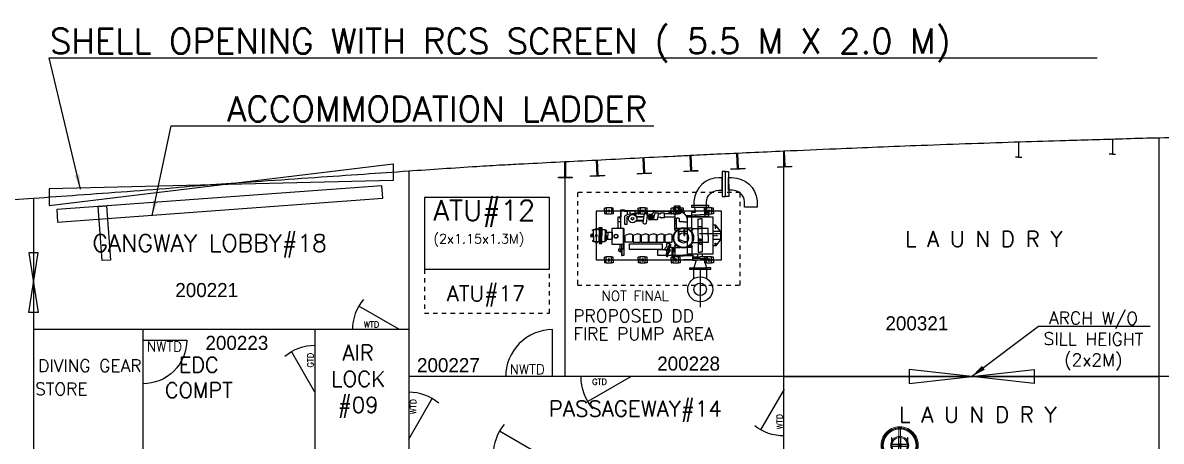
# Model space of a CAD drawing. Header units: inches. Extents: x -439515 to 169029, y 81280 to 226722.
# Drawn here: x 20898 to 36505, y 93403 to 99137 of the extents above; entities that cross this region are included whole.
import ezdxf
from ezdxf.enums import TextEntityAlignment as Align

# ---------------------------------------------------------------- set-up
doc = ezdxf.new("R2010")
doc.units = ezdxf.units.IN
doc.header["$LTSCALE"] = 700
doc.header["$MEASUREMENT"] = 0
doc.linetypes.add('DOT', pattern=[0.2, 0.1, -0.1])
for name, color, linetype in [('01', 7, 'Continuous'), ('2 DECK', 7, 'Continuous'), ('3 DECK', 7, 'Continuous'), ('COMPT.NOS', 4, 'Continuous'), ('COMPTNAME', 7, 'Continuous'), ('Escape scuttle', 30, 'Continuous'), ('Escape scuttle-RefEdit0', 30, 'Continuous'), ('NWTD', 7, 'Continuous')]:
    doc.layers.add(name, color=color, linetype=linetype)
doc.styles.add('ROMANS', font='romans')
doc.styles.add('style1', font='romans.shx', dxfattribs={"height": 250})
doc.dimstyles.get("Standard").update_dxf_attribs({"dimtxt": 150.18, "dimasz": 200.18, "dimexe": 0.8, "dimexo": 0.625, "dimgap": 0.09, "dimtad": 0, "dimtih": 1, "dimtoh": 1, "dimdec": 0, "dimzin": 0, "dimdsep": 46, "dimtxsty": 'Standard', "dimcen": 8.09, "dimclrd": 40, "dimclre": 40, "dimadec": 0, "dimazin": 0, "dimtfac": 1, "dimtdec": 0, "dimtofl": 0, "dimtmove": 0, "dimatfit": 3, "dimfxl": 1, "dimtolj": 1, "dimtzin": 0, "dimarcsym": 0})

# ---------------------------------------------------------------- blocks, each defined once
blk = doc.blocks.new('WT DOORS')
at = {"color": 7}
blk.add_line((30323, -121880), (29948, -121230), dxfattribs=at)
at = {"linetype": 'ByBlock'}
blk.add_arc((30323, -121880), 750, 89.9395, 128.584, dxfattribs=at)
blk = doc.blocks.new('DLW', base_point=(36724, 4033))
at = {"linetype": 'Continuous'}
blk.add_line((37224, 4033), (36358, 4533), dxfattribs=at)
blk.add_arc((37224, 4033), 1000, 140, 180, dxfattribs=at)
blk = doc.blocks.new('ATU12PLAN1')
at = {"layer": '01', "color": 3, "linetype": 'ByBlock'}
blk.add_lwpolyline([(249443, 111285), (251443, 111285), (251443, 112435), (249443, 112435)], close=True, dxfattribs=at)
at = {"layer": '01', "color": 4, "linetype": 'DOT'}
blk.add_lwpolyline([(249443, 111285), (249443, 110585), (251443, 110585), (251443, 111285)], dxfattribs=at)
at = {"insert": (249588, 112390), "char_height": 400, "width": 1855.09, "attachment_point": 1, "style": 'ROMANS'}
blk.add_mtext('{\\H0.8125x;ATU#12\\H0.9231x;\\P\\H0.5x;(2x1.15x1.3M)\\P }', dxfattribs=at)
blk = doc.blocks.new('DLN', base_point=(36758, 6815))
at = {"linetype": 'Continuous'}
blk.add_lwpolyline([(37258, 6815), (37258, 7815, 0.414214), (36258, 6815)], format="xyb", dxfattribs=at)
blk = doc.blocks.new('pumpplan1')
at = {"color": 3}
for p, q in [((1678, -52), (1818, -52)), ((1678, -80), (1958, -80)), ((1743, -52), (1743, -80)), ((1749, -87), (1748, -80)), ((1788, -382), (1788, -116)), ((1788, -116), (1818, -116)), ((1958, -52), (1818, -52)), ((1848, -116), (1818, -116)), ((1848, -382), (1848, -116)), ((1887, -87), (1889, -80)), ((1893, -52), (1893, -80)), ((1483, -312), (1608, -312)), ((1692, -382), (1692, -270)), ((1692, -270), (1818, -270)), ((1846, -242), (1788, -242)), ((1944, -270), (1818, -270)), ((1944, -382), (1944, -270)), ((2056, -218), (2028, -218)), ((2143, -317), (2028, -317)), ((2143, -317), (2066, -218)), ((1483, -452), (1499, -452)), ((1499, -452), (1581, -482)), ((1608, -482), (1581, -482)), ((1692, -382), (1692, -494)), ((1692, -494), (1818, -494)), ((1788, -382), (1788, -648)), ((1846, -522), (1788, -522)), ((1818, -438), (1804, -438)), ((1804, -438), (1804, -468)), ((1804, -468), (1818, -468)), ((1818, -438), (1832, -438)), ((1832, -468), (1818, -468)), ((1944, -494), (1818, -494)), ((1818, -522), (1846, -522)), ((1832, -438), (1832, -468)), ((1848, -382), (1848, -648)), ((1944, -382), (1944, -494)), ((2028, -382), (2056, -382)), ((2143, -447), (2028, -447)), ((2066, -382), (2080, -382)), ((2080, -382), (2066, -382)), ((2143, -447), (2066, -547)), ((2080, -382), (2094, -382)), ((1700, -750), (1700, -722)), ((1700, -722), (1818, -722)), ((1774, -722), (1787, -677)), ((1788, -648), (1818, -648)), ((1848, -648), (1818, -648)), ((1936, -722), (1818, -722)), ((1863, -722), (1849, -677)), ((1936, -750), (1936, -722)), ((2066, -547), (2028, -547)), ((1650, -925), (1650, -897)), ((1650, -897), (1718, -897)), ((1818, -750), (1700, -750)), ((1700, -750), (1700, -778)), ((1700, -778), (1756, -778)), ((1756, -778), (1718, -897)), ((1818, -750), (1936, -750)), ((1936, -778), (1880, -778)), ((1880, -778), (1918, -897)), ((1986, -897), (1918, -897)), ((1936, -750), (1936, -778)), ((1986, -925), (1986, -897)), ((1986, -925), (1650, -925))]:
    blk.add_line(p, q, dxfattribs=at)
blk.add_lwpolyline([(1958, -80), (1958, -14), (1898, -14), (1910, 70), (1958, 70), (1958, 84), (1958, 98), (1678, 98), (1678, 84), (1678, 70), (1726, 70), (1738, -14), (1678, -14), (1678, -80)], dxfattribs=at)
for points in [[(1608, -677), (2028, -677), (2028, -87), (1608, -87)], [(1468, -460), (1483, -460), (1483, -305), (1468, -305)], [(1558, -382), (1568, -382), (1568, -282), (1558, -282)], [(1563, -382), (1573, -382), (1573, -282), (1563, -282)], [(2056, -263), (2066, -263), (2066, -218), (2056, -218)], [(2143, -452), (2158, -452), (2158, -312), (2143, -312)], [(2056, -502), (2066, -502), (2066, -547), (2056, -547)]]:
    blk.add_lwpolyline(points, close=True, dxfattribs=at)
blk = doc.blocks.new('drive1')
at = {"color": 4}
for p, q in [((-116, -364), (-102, -359)), ((-88, -359), (-102, -359)), ((-102, -359), (-102, -382)), ((-102, -359), (-102, -364)), ((-90, -298), (-90, -293)), ((-90, -293), (-74, -293)), ((-74, -298), (-90, -298)), ((-90, -303), (-90, -298)), ((-74, -303), (-90, -303)), ((-74, -354), (-88, -354)), ((-88, -354), (-88, -382)), ((-88, -354), (-88, -359)), ((-74, -312), (-74, -284)), ((-74, -284), (-46, -284)), ((-74, -293), (-74, -303)), ((-74, -382), (-74, -312)), ((-74, -382), (-74, -354)), ((-46, -284), (-46, -270)), ((-46, -270), (-14, -270)), ((-14, -270), (-14, -284)), ((-14, -284), (14, -284)), ((14, -284), (14, -256)), ((14, -256), (28, -256)), ((14, -284), (14, -382)), ((28, -256), (28, -508)), ((28, -256), (42, -256)), ((42, -508), (42, -256)), ((42, -256), (56, -256)), ((56, -256), (56, -382)), ((56, -256), (56, -284)), ((56, -284), (112, -284)), ((112, -284), (112, -382)), ((126, -298), (112, -298)), ((126, -382), (126, -298)), ((126, -298), (126, -326)), ((126, -326), (154, -326)), ((154, -326), (154, -382)), ((154, -326), (224, -326)), ((224, -326), (224, -438)), ((-116, -364), (-116, -382)), ((-116, -400), (-116, -382)), ((-116, -400), (-102, -405)), ((-102, -405), (-102, -382)), ((-102, -405), (-102, -400)), ((-88, -405), (-102, -405)), ((-74, -461), (-90, -461)), ((-90, -461), (-90, -466)), ((-74, -466), (-90, -466)), ((-90, -466), (-90, -471)), ((-90, -471), (-74, -471)), ((-88, -410), (-88, -382)), ((-88, -410), (-88, -405)), ((-74, -410), (-88, -410)), ((-74, -382), (-74, -452)), ((-74, -452), (-74, -480)), ((-74, -480), (-46, -480)), ((-46, -480), (-46, -494)), ((-46, -494), (-14, -494)), ((-14, -494), (-14, -480)), ((-14, -480), (14, -480)), ((14, -480), (14, -382)), ((14, -480), (14, -508)), ((14, -508), (56, -508)), ((28, -508), (42, -508)), ((56, -508), (56, -382)), ((56, -480), (112, -480)), ((112, -480), (112, -382)), ((126, -466), (112, -466)), ((126, -382), (126, -466)), ((126, -438), (154, -438)), ((154, -438), (154, -382)), ((154, -438), (224, -438))]:
    blk.add_line(p, q, dxfattribs=at)
blk.add_lwpolyline([(-32, -366), (-46, -374), (-46, -390), (-32, -398), (-18, -390), (-18, -374)], close=True, dxfattribs=at)
blk = doc.blocks.new('shoe')
at = {"color": 2}
for p, q in [((5358, 1349), (5358, 1394)), ((5358, 1394), (5361, 1394)), ((5358, 1349), (5358, 1304)), ((5358, 1304), (5361, 1304)), ((5389, 1394), (5361, 1394)), ((5389, 1304), (5361, 1304)), ((5473, 1399), (5389, 1399)), ((5389, 1399), (5389, 1394)), ((5389, 1394), (5389, 1304)), ((5389, 1299), (5389, 1304)), ((5473, 1299), (5389, 1299)), ((5473, 1394), (5473, 1399)), ((5501, 1394), (5473, 1394)), ((5473, 1394), (5473, 1304)), ((5501, 1304), (5473, 1304)), ((5473, 1304), (5473, 1299)), ((5501, 1349), (5501, 1394)), ((5501, 1349), (5501, 1304))]:
    blk.add_line(p, q, dxfattribs=at)
for centre, radius in [((5372, 1349), 6.5), ((5430, 1349), 18), ((5487, 1349), 6.5)]:
    blk.add_circle(centre, radius, dxfattribs=at)
blk = doc.blocks.new('tt')
for p, q in [((-644, 288), (-644, 214)), ((-502, 282), (-502, 287)), ((-502, 287), (-466, 280)), ((-502, 282), (-502, 282)), ((-480, 254), (-496, 254)), ((-496, 254), (-496, 247)), ((-480, 251), (-480, 254)), ((-466, 251), (-480, 251)), ((-466, 280), (-466, 288)), ((-466, 288), (-459, 288)), ((-466, 245), (-466, 280)), ((-466, 251), (-466, 251)), ((-459, 245), (-466, 245)), ((-459, 288), (-459, 245)), ((-459, 281), (-451, 281)), ((-452, 276), (-459, 276)), ((-459, 276), (-459, 256)), ((-459, 256), (-450, 256)), ((-450, 252), (-459, 252)), ((-451, 281), (-452, 276)), ((-452, 276), (-405, 276)), ((-450, 256), (-450, 252)), ((-405, 276), (-378, 276)), ((-399, 269), (-399, 269)), ((-399, 269), (-399, 260)), ((-399, 260), (-395, 260)), ((-399, 260), (-399, 253)), ((-376, 253), (-399, 253)), ((-381, 260), (-376, 260)), ((-378, 276), (-148, 276)), ((-376, 260), (-376, 253)), ((-373, 232), (-335, 239)), ((-329, 244), (-370, 240)), ((-335, 239), (-335, 203)), ((-329, 196), (-329, 244)), ((-292, 278), (-315, 278)), ((-315, 278), (-313, 255)), ((-312, 245), (-312, 245)), ((-309, 185), (-292, 258)), ((-292, 258), (-292, 278)), ((-292, 258), (-256, 258)), ((-256, 258), (-272, 185)), ((-239, 246), (-259, 247)), ((-211, 255), (-228, 255)), ((-196, 255), (-211, 255)), ((-196, 207), (-196, 255)), ((-196, 251), (-90, 251)), ((-148, 276), (-148, 251)), ((-148, 251), (-148, 276)), ((-148, 276), (-134, 276)), ((-134, 276), (-134, 251)), ((-134, 251), (-134, 276)), ((-134, 276), (-75, 276)), ((-95, 288), (-95, 303)), ((-95, 303), (-77, 303)), ((-75, 288), (-95, 288)), ((-92, 317), (-92, 330)), ((-92, 330), (-66, 330)), ((-77, 317), (-92, 317)), ((-90, 259), (-90, 204)), ((-90, 259), (-27, 259)), ((-77, 303), (-77, 317)), ((-75, 276), (-75, 288)), ((-66, 330), (-50, 330)), ((-38, 318), (-56, 318)), ((-56, 318), (-56, 303)), ((-56, 311), (-2, 311)), ((-56, 303), (-39, 303)), ((-39, 289), (-56, 289)), ((-56, 289), (-56, 276)), ((-56, 276), (-56, 259)), ((-50, 330), (-52, 330)), ((-52, 330), (-38, 330)), ((-39, 303), (-39, 289)), ((-38, 330), (-38, 318)), ((-2, 311), (-2, 254)), ((-2, 275), (8, 275)), ((8, 260), (3, 252)), ((8, 275), (8, 260)), ((-644, 214), (-675, 214)), ((-675, 214), (-675, 98)), ((-644, 165), (-675, 165)), ((-644, 194), (-660, 214)), ((-644, 165), (-644, 194)), ((-644, 98), (-644, 165)), ((-415, 172), (-488, 174)), ((-487, 220), (-408, 220)), ((-409, 211), (-483, 212)), ((-483, 184), (-413, 183)), ((-407, 232), (-417, 155)), ((-415, 172), (-415, 172)), ((-409, 211), (-409, 211)), ((-373, 232), (-383, 150)), ((-375, 216), (-335, 216)), ((-335, 221), (-374, 221)), ((-335, 203), (-343, 203)), ((-343, 203), (-343, 196)), ((-343, 196), (-329, 196)), ((-335, 216), (-335, 221)), ((-314, 232), (-324, 186)), ((-324, 185), (-306, 199)), ((-324, 186), (-324, 185)), ((-272, 185), (-309, 185)), ((-266, 214), (-239, 217)), ((-196, 207), (-228, 207)), ((-90, 212), (-196, 212)), ((-90, 204), (-60, 204)), ((-87, 188), (-87, 204)), ((-87, 204), (-75, 204)), ((-87, 100), (-87, 188)), ((-75, 176), (-87, 176)), ((-87, 176), (-75, 176)), ((-75, 150), (-87, 150)), ((-87, 150), (-75, 150)), ((-75, 204), (-75, 176)), ((-75, 176), (-75, 150)), ((-75, 150), (-75, 100)), ((-41, 166), (-41, 196)), ((0, 166), (-41, 166)), ((0, 166), (41, 166)), ((87, 227), (30, 227)), ((41, 166), (41, 195)), ((87, 188), (87, 227)), ((87, 100), (87, 188)), ((-613, 98), (-619, 98)), ((-613, 98), (-613, -65)), ((-87, 90), (-93, 90)), ((-93, 90), (-93, 81)), ((-68, 81), (-93, 81)), ((-87, 90), (-87, 100)), ((-87, 100), (-33, 100)), ((87, 100), (33, 100)), ((68, 81), (93, 81)), ((87, 90), (87, 100)), ((87, 90), (93, 90)), ((93, 90), (93, 81)), ((-666, -136), (-666, -113)), ((-666, -113), (-653, -113)), ((-653, -113), (-653, -65)), ((-653, -113), (-653, -129)), ((-639, -65), (-639, -182)), ((-631, -181), (-631, -65)), ((-619, -106), (-625, -113)), ((-625, -113), (-613, -113)), ((-613, -43), (-619, -43)), ((-619, -65), (-619, -106)), ((-613, -65), (-613, -181)), ((-175, -93), (-191, -108)), ((-191, -108), (-191, -122)), ((-141, -59), (-175, -59)), ((-175, -59), (-175, -93)), ((-139, -57), (-171, -122)), ((-161, -127), (-131, -64)), ((-157, -129), (-127, -66)), ((-157, -129), (-127, -66)), ((-149, -113), (-144, -114)), ((-117, -100), (-142, -98)), ((-127, -45), (-127, -45)), ((-117, -201), (-117, -100)), ((-117, -100), (-102, -100)), ((-106, -201), (-106, -100)), ((-102, -100), (-102, -140)), ((-68, -81), (-93, -81)), ((-93, -90), (-93, -81)), ((-87, -90), (-93, -90)), ((-87, -90), (-87, -100)), ((-87, -100), (-33, -100)), ((-87, -100), (-87, -177)), ((87, -100), (33, -100)), ((68, -81), (93, -81)), ((87, -90), (87, -100)), ((87, -90), (93, -90)), ((87, -100), (87, -177)), ((93, -90), (93, -81)), ((-639, -152), (-666, -136)), ((-653, -129), (-639, -129)), ((-639, -182), (-631, -181)), ((-613, -181), (-631, -181)), ((-191, -122), (-171, -122)), ((-177, -169), (-177, -185)), ((-143, -127), (-175, -162)), ((-171, -122), (-157, -129)), ((-138, -129), (-171, -177)), ((-171, -177), (-171, -183)), ((-171, -177), (-117, -177)), ((-152, -118), (-152, -118)), ((-152, -118), (-147, -118)), ((-96, -201), (-117, -201)), ((-102, -140), (-87, -140)), ((-90, -181), (-100, -181)), ((-100, -181), (-100, -185)), ((-100, -185), (-96, -185)), ((-96, -185), (-96, -217)), ((-96, -185), (0, -185)), ((-87, -177), (-90, -177)), ((-90, -177), (-90, -181)), ((-90, -181), (0, -181)), ((-87, -119), (-87, -139)), ((-87, -177), (0, -177)), ((-86, -227), (0, -227)), ((87, -177), (0, -177)), ((90, -181), (0, -181)), ((96, -185), (0, -185)), ((86, -227), (0, -227)), ((87, -177), (90, -177)), ((90, -177), (90, -181)), ((90, -181), (100, -181)), ((100, -185), (96, -185)), ((96, -185), (96, -217)), ((100, -181), (100, -185))]:
    blk.add_line(p, q)
for points in [[(-644, 152), (-644, 288), (-606, 288), (-606, 275), (-581, 275), (-581, 237)], [(-554, 282), (-554, 244)], [(-502, 235), (-502, 247), (-492, 247), (-492, 227)], [(-319, 234), (-319, 209), (-335, 209), (-335, 239), (-321, 239)], [(-524, 36), (-524, -45), (-600, -45), (-600, 17), (-600, 24), (-597, 27)]]:
    blk.add_lwpolyline(points)
for points in [[(-606, 282), (-502, 282), (-502, 247, 0.148701), (-606, 225)], [(-608, 221), (-608, 141), (-579, 141), (-579, 217, -0.337032), (-576, 221), (-556, 226)], [(-516, 27, 0.137542), (-518, 17), (-518, -45), (-442, -45), (-442, 36)], [(-434, 27, 0.199614), (-437, 17), (-437, -45), (-361, -45), (-361, 36)], [(-353, 27, 0.075895), (-355, 24), (-355, 17), (-355, -45), (-279, -45), (-279, 36)], [(-271, 27, 0.210104), (-274, 17), (-274, -45), (-198, -45), (-198, 36)], [(-190, 27, 0.129682), (-193, 17), (-193, -45), (-117, -45), (-117, 36)]]:
    blk.add_lwpolyline(points, format="xyb")
for points in [[(-23, 294), (-34, 288), (-34, 275), (-23, 269), (-12, 275), (-12, 288)], [(-90, 212), (-90, 212), (-90, 212), (-90, 212)], [(-737, -65), (-619, -65), (-619, 17), (-619, 98), (-737, 98), (-737, 17)], [(-555, -60), (-220, -60), (-220, -120), (-555, -120)], [(-171, -122), (-267, -122), (-267, -177), (-171, -177)]]:
    blk.add_lwpolyline(points, close=True)
for centre, radius in [((-524, 198), 43), ((-23, 284), 9.29), ((-524, 198), 13.7), ((-343, 196), 13.6), ((-343, 196), 6.8), ((-695, 17), 20.5), ((-695, 17), 19), ((0, 0), 105), ((0, 0), 98.8), ((0, 0), 52.8)]:
    blk.add_circle(centre, radius)
for centre, radius, start, end in [((-388, 237), 19.7, 126.552, 196.8618), ((-388, 269), 11.6, 142.9686, 33.7473), ((-387, 240), 17, 329.1667, 49.2876), ((-309, 243), 12.6, 108.3292, 245.6735), ((-231, 247), 8.39, 68.8739, 188.7861), ((-29, 190), 69.6, 355.995, 88.5414), ((-604, 221), 4.22, 118.7284, 180), ((-398, 166), 21.2, 206.0719, 313.2387), ((-230, 216), 9.01, 174.2942, 285.1104), ((-55, 188), 16.6, 26.2637, 106.5127), ((-146, -123), 10, 325.514, 78.6235), ((-167, -169), 10, 138.0318, 180), ((-169, -183), 8.62, 199.1228, 36.9788), ((-147, -123), 5, 318.0318, 86.359), ((-86, -217), 10, 180, 270), ((86, -217), 10, 270, 0)]:
    blk.add_arc(centre, radius, start, end)
for points in [[(-597, 27), (-574, 39), (-550, 49), (-524, 36)], [(-516, 27), (-492, 39), (-468, 49), (-442, 36)], [(-434, 27), (-410, 39), (-387, 49), (-361, 36)], [(-353, 27), (-329, 39), (-305, 49), (-279, 36)], [(-271, 27), (-247, 39), (-223, 49), (-198, 36)], [(-190, 27), (-166, 39), (-142, 49), (-117, 36)]]:
    blk.add_open_spline(points, degree=3)
blk = doc.blocks.new('ddfirepumpaftplan11')
at = {"color": 3}
blk.add_line((-58289, 96037), (-60291, 96037), dxfattribs=at)
blk.add_lwpolyline([(-60291, 95257), (-58289, 95257), (-58289, 96037), (-60291, 96037)], close=True, dxfattribs=at)
at = {"layer": '01', "color": 4, "linetype": 'DOT'}
blk.add_lwpolyline([(-60591, 94857), (-57989, 94857), (-57989, 96337), (-60591, 96337)], close=True, dxfattribs=at)
at = {"xscale": 1.550751999995555, "yscale": 1.550751999995555, "zscale": 1.550752}
blk.add_blockref('tt', (-58897, 95610), dxfattribs=at)
for name, p in [('pumpplan1', (-60447, 96030)), ('shoe', (-65519, 94689)), ('shoe', (-64979, 94689)), ('shoe', (-64449, 94689)), ('shoe', (-63919, 94689)), ('drive1', (-60259, 96030))]:
    blk.add_blockref(name, p)
at = {"xscale": -1, "rotation": 180}
for p in [(-65519, 96606), (-64979, 96606), (-64449, 96606), (-63919, 96606)]:
    blk.add_blockref('shoe', p, dxfattribs=at)
blk = doc.blocks.new('A$C1959151D')
at = {"layer": 'Escape scuttle-RefEdit0', "color": 3, "lineweight": 0}
for p, q in [((285, 554), (285, 559)), ((309, 559), (285, 559)), ((309, 554), (309, 559)), ((297, 421), (297, 441)), ((297, 441), (297, 421)), ((308, 423), (310, 322)), ((153, 297), (173, 297)), ((173, 297), (153, 297)), ((171, 308), (272, 310)), ((272, 310), (272, 284)), ((317, 317), (277, 317)), ((277, 277), (317, 277)), ((310, 322), (284, 322)), ((286, 171), (284, 272)), ((284, 272), (310, 272)), ((285, 309), (285, 285)), ((286, 309), (285, 309)), ((285, 285), (286, 285)), ((309, 278), (285, 278)), ((285, 272), (285, 278)), ((285, 272), (309, 272)), ((286, 309), (286, 285)), ((291, 309), (286, 309)), ((286, 285), (291, 285)), ((303, 321), (291, 321)), ((291, 278), (291, 321)), ((291, 309), (291, 285)), ((297, 309), (291, 309)), ((291, 285), (297, 285)), ((291, 278), (303, 278)), ((297, 309), (297, 285)), ((303, 309), (297, 309)), ((297, 285), (303, 285)), ((303, 278), (303, 321)), ((303, 285), (303, 309)), ((308, 309), (303, 309)), ((303, 285), (308, 285)), ((308, 285), (308, 309)), ((309, 309), (308, 309)), ((308, 285), (309, 285)), ((309, 285), (309, 309)), ((309, 285), (309, 309)), ((309, 272), (309, 278)), ((322, 284), (322, 310)), ((423, 286), (322, 284)), ((421, 297), (441, 297)), ((441, 297), (421, 297)), ((285, 40), (285, 35)), ((285, 35), (309, 35)), ((297, 173), (297, 153)), ((297, 153), (297, 173)), ((297, 0), (297, 35)), ((297, 0), (297, 35)), ((297, 16), (297, 22)), ((297, 16), (297, 22)), ((297, 0), (297, 15)), ((297, 0), (297, 15)), ((309, 40), (309, 35))]:
    blk.add_line(p, q, dxfattribs=at)
for points in [[(231, 7), (199, 17), (168, 29), (139, 46), (112, 65), (87, 87), (65, 112), (46, 139), (29, 168), (17, 199), (7, 231), (2, 264), (0, 297), (2, 330), (7, 363), (17, 395), (29, 426), (46, 455), (65, 482), (87, 507), (112, 529), (139, 548), (168, 565), (199, 577), (231, 587)], [(231, 7), (199, 17), (168, 29), (139, 46), (112, 65), (87, 87), (65, 112), (46, 139), (29, 168), (17, 199), (7, 231), (2, 264), (0, 297), (2, 330), (7, 363), (17, 395), (29, 426), (46, 455), (65, 482), (87, 507), (112, 529), (139, 548), (168, 565), (199, 577), (231, 587)], [(360, 572), (329, 577), (297, 579), (265, 577), (234, 572), (204, 563), (175, 551), (147, 536), (121, 518), (97, 497), (76, 473), (58, 447), (43, 419), (31, 390), (22, 360), (17, 329), (15, 297), (17, 265), (22, 234), (31, 204), (43, 175), (58, 147), (76, 121), (97, 97), (121, 76), (147, 58), (175, 43), (204, 31), (234, 22), (265, 17), (297, 15), (297, 0), (264, 2), (231, 7)], [(235, 23), (204, 32), (175, 44), (148, 59), (122, 78), (99, 99), (78, 122), (59, 148), (44, 175), (32, 204), (23, 235), (18, 266), (16, 297), (18, 328), (23, 359), (32, 390), (44, 419), (59, 446), (78, 472), (99, 495), (122, 516), (148, 535), (175, 550), (204, 562), (235, 571)], [(358, 565), (328, 570), (297, 572), (266, 570), (236, 565), (206, 556), (178, 545), (151, 530), (126, 512), (103, 491), (82, 468), (64, 443), (49, 416), (38, 388), (29, 358), (24, 328), (22, 297), (24, 266), (29, 236), (38, 206), (49, 178), (64, 151), (82, 126), (103, 103), (126, 82), (151, 64), (178, 49), (206, 38), (236, 29), (266, 24), (297, 22), (297, 16), (266, 18), (235, 23)], [(360, 552), (329, 557), (297, 559), (265, 557), (234, 552), (204, 542), (175, 529), (148, 513), (123, 493), (101, 471), (81, 446), (65, 419), (52, 390), (42, 360), (37, 329), (35, 297), (37, 265), (42, 234), (52, 204), (65, 175), (81, 148), (101, 123), (123, 101), (148, 81), (175, 65), (204, 52), (234, 42), (265, 37), (297, 35), (297, 0), (264, 2), (231, 7)], [(231, 587), (264, 592), (297, 594), (330, 592), (363, 587), (395, 577), (426, 565), (455, 548), (482, 529), (507, 507), (529, 482), (548, 455), (565, 426), (577, 395), (587, 363), (592, 330), (594, 297), (592, 264), (587, 231), (577, 199), (565, 168), (548, 139), (529, 112), (507, 87), (482, 65), (455, 46), (426, 29), (395, 17), (363, 7), (330, 2), (297, 0)], [(231, 587), (264, 592), (297, 594), (330, 592), (363, 587), (395, 577), (426, 565), (455, 548), (482, 529), (507, 507), (529, 482), (548, 455), (565, 426), (577, 395), (587, 363), (592, 330), (594, 297), (592, 264), (587, 231), (577, 199), (565, 168), (548, 139), (529, 112), (507, 87), (482, 65), (455, 46), (426, 29), (395, 17), (363, 7), (330, 2), (297, 0)], [(235, 571), (266, 576), (297, 578), (328, 576), (359, 571), (390, 562), (419, 550), (446, 535), (472, 516), (495, 495), (516, 472), (535, 446), (550, 419), (562, 390), (571, 359), (576, 328), (578, 297), (576, 266), (571, 235), (562, 204), (550, 175), (535, 148), (516, 122), (495, 99), (472, 78), (446, 59), (419, 44), (390, 32), (359, 23), (328, 18), (297, 16)], [(285, 559), (277, 322), (277, 317)], [(277, 317), (285, 554), (309, 554), (317, 317)], [(285, 594), (285, 554), (309, 554), (309, 594), (285, 594)], [(317, 317), (317, 322), (309, 559)], [(358, 29), (388, 38), (416, 49), (443, 64), (468, 82), (491, 103), (512, 126), (530, 151), (545, 178), (556, 206), (565, 236), (570, 266), (572, 297), (570, 328), (565, 358), (556, 388), (545, 416), (530, 443), (512, 468), (491, 491), (468, 512), (443, 530), (416, 545), (388, 556), (358, 565)], [(360, 22), (390, 31), (419, 43), (447, 58), (473, 76), (497, 97), (518, 121), (536, 147), (551, 175), (563, 204), (572, 234), (577, 265), (579, 297), (577, 329), (572, 360), (563, 390), (551, 419), (536, 447), (518, 473), (497, 497), (473, 518), (447, 536), (419, 551), (390, 563), (360, 572)], [(360, 42), (390, 52), (419, 65), (446, 81), (471, 101), (493, 123), (513, 148), (529, 175), (542, 204), (552, 234), (557, 265), (559, 297), (557, 329), (552, 360), (542, 390), (529, 419), (513, 446), (493, 471), (471, 493), (446, 513), (419, 529), (390, 542), (360, 552)], [(167, 421), (167, 173), (173, 173), (173, 421), (167, 421)], [(284, 322), (286, 423), (308, 423)], [(421, 421), (421, 173), (427, 173), (427, 421), (421, 421)], [(272, 284), (171, 286), (171, 308)], [(173, 316), (173, 310), (421, 310), (421, 316), (173, 316)], [(173, 284), (173, 278), (421, 278), (421, 284), (173, 284)], [(272, 284), (274, 284), (274, 310), (272, 310)], [(277, 277), (277, 272), (285, 35)], [(317, 277), (309, 40), (285, 40), (277, 277)], [(284, 322), (284, 320), (310, 320), (310, 322)], [(310, 272), (310, 274), (284, 274), (284, 272)], [(310, 272), (308, 171), (286, 171)], [(309, 35), (317, 272), (317, 277)], [(322, 310), (320, 310), (320, 284), (322, 284)], [(322, 310), (423, 308), (423, 286)], [(285, 40), (285, 0), (309, 0), (309, 40), (285, 40)], [(297, 35), (329, 37), (360, 42)], [(297, 22), (328, 24), (358, 29)], [(297, 15), (329, 17), (360, 22)]]:
    blk.add_lwpolyline(points, dxfattribs=at)
for points in [[(297, 22, 0.999999), (297, 572, 0.999999), (297, 22, 0.999999)], [(297, 272, 1), (297, 322, 1), (297, 272, 1)], [(297, 272, 1), (297, 322, 1), (297, 272, 1)], [(297, 272, 1), (297, 322, 1), (297, 272, 1)], [(297, 285, 1), (297, 309, 1), (297, 285, 1)]]:
    blk.add_lwpolyline(points, format="xyb", dxfattribs=at)
for radius, start, end in [(144, 90, 180.0001), (124, 90, 180), (144, 359.9999, 90), (124, 0, 90), (144, 179.9999, 270), (124, 180, 270), (144, 270, 0.0001), (124, 270, 0)]:
    blk.add_arc((297, 297), radius, start, end, dxfattribs=at)

msp = doc.modelspace()

# ---------------------------------------------------------------- linework, layer by layer
at = {"color": 2, "linetype": 'Continuous'}
for p, q in [((35834.6, 97540.2), (35834.6, 97334.4)), ((34548.5, 97500.7), (34548.5, 97294.9)), ((34548.5, 97294.9), (34505.6, 97294.9)), ((34548.5, 97294.9), (34591.4, 97294.9)), ((35834.6, 97334.4), (35791.7, 97334.4)), ((35834.6, 97334.4), (35877.4, 97334.4))]:
    msp.add_line(p, q, dxfattribs=at)
at = {"color": 7}
for p, q in [((36477.6, 84160.5), (36477.6, 97557.9)), ((31333.3, 84342.3), (31333.3, 97376.1)), ((26189.1, 97102.6), (26189.1, 84615.8)), ((21044.8, 96728.8), (21044.8, 93002.6)), ((24903, 94931.7), (21044.8, 94931.7)), ((24903, 94931.7), (24903, 92145.3)), ((26189.1, 94931.7), (24903, 94931.7)), ((31333.3, 94288.7), (31333.3, 94717.4)), ((36477.6, 94288.7), (26189.1, 94288.7)), ((58340.7, 94288.7), (36477.6, 94288.7))]:
    msp.add_line(p, q, dxfattribs=at)
msp.add_line((30475.8, 96245), (30175.7, 96245))
at = {"color": 42}
msp.add_line((22545.3, 94931.7), (22545.3, 93002.6), dxfattribs=at)
at = {"color": 1}
msp.add_line((26189.1, 94931.7), (24903, 94931.7), dxfattribs=at)
at = {"color": 7}
msp.add_lwpolyline([(21260, 96862), (21260, 96634), (25975.6, 97201.8), (25975.6, 96973.8), (21260, 96862)], dxfattribs=at)
for points in [[(21363.8, 96576.8), (21376.4, 96405.8), (25834.2, 96732.3), (25821.6, 96903.3)], [(22047.9, 96626.9), (22102.2, 95885.8), (21988.2, 95877.5), (21933.9, 96618.5)], [(34762.8, 94385.2), (34762.8, 94192.3), (33048.1, 94385.2), (33048.1, 94192.3), (34762.8, 94385.2)]]:
    msp.add_lwpolyline(points, close=True, dxfattribs=at)
msp.add_lwpolyline([(21109.1, 95982), (20980.5, 95982), (21109.1, 95167.5), (20980.5, 95167.5), (21109.1, 95982)])
at = {"linetype": 'Continuous'}
msp.add_lwpolyline([(28161.1, 94288.7), (28161.1, 94931.7, 0.4168629), (27518.1, 94282.9)], format="xyb", dxfattribs=at)
at = {"layer": '01', "linetype": 'ByBlock'}
for p, q in [((28332.5, 94288.7), (28332.5, 97230)), ((28766.8, 97252.1), (28776.5, 97035.5)), ((29408.4, 97284.7), (29418.1, 97068.1)), ((30049.9, 97317.1), (30059.6, 97100.5)), ((30691.6, 97347.2), (30701.3, 97130.7)), ((30098.9, 95632.4), (30098.9, 95780)), ((30098.9, 95780), (30270, 95780)), ((30184.5, 95780), (30184.5, 95237.6)), ((30270, 95780), (30270, 95632.4)), ((31333.3, 94288.7), (36477.6, 94288.7))]:
    msp.add_line(p, q, dxfattribs=at)
for points in [[(30530.8, 97099.8), (30487.9, 97099.8), (30487.9, 96756.8), (30530.8, 96756.8)], [(30529.4, 97099.8), (30572.3, 97100.1), (30575, 96757.2), (30532.1, 96756.8)]]:
    msp.add_lwpolyline(points, close=True, dxfattribs=at)
for points in [[(30098.9, 96694.4), (30098.9, 96608.6), (30270, 96608.6), (30270, 96682.7, -0.3944636), (30441.1, 96842.6), (30487.9, 96842.6), (30487.9, 97014.1), (30441.1, 97014.1, 0.3944636)], [(30964.5, 96697.8), (30965.1, 96612), (30794.1, 96610.7), (30793.5, 96684.8, 0.3944636), (30621.2, 96843.3), (30574.3, 96842.9), (30573, 97014.4), (30619.8, 97014.8, -0.3944636)]]:
    msp.add_lwpolyline(points, format="xyb", close=True, dxfattribs=at)
for radius in [171.5, 85.7]:
    msp.add_circle((30184.5, 95483.7), radius, dxfattribs=at)
at = {"layer": '2 DECK', "color": 7}
msp.add_lwpolyline([(37063.4, 97572.4, 0.0002622), (36477.6, 97557.9, 0.0008565), (36027.4, 97545.7, 0.0004612), (35191.5, 97521, 0.0005379), (34572.2, 97501.4, 0.0004995), (33905.5, 97479, 0.0006657), (33212.9, 97454.1, 0.0007767), (32619.4, 97431, 0.0005545), (32047.7, 97407.2, 0.0004437), (31333.3, 97376.1, 0.000388), (30414.7, 97334.6, 0.00097), (30047.3, 97317, 0.0001939), (29813.3, 97305.2, 0.0000431), (28761.2, 97251.8, 0.0001231), (27769, 97201.1, 0.0004157), (27475.2, 97185.8, 0.0029065), (27120.5, 97164.9, 0.0011062), (26189.1, 97102.6, 0.0001059), (25573.8, 97060, -0.0000972), (24903, 97013.4, -0.0002789), (24167.5, 96963, 0.0003726), (23617, 96925.1, 0.0050319), (23038.9, 96879.1, -0.0041082), (22330.9, 96821.4, -0.0006497), (21653.8, 96772.7, 0.0007223), (21044.8, 96728.8, 0.0001171), (19951.8, 96648.2, 0.0006629)], format="xyb", dxfattribs=at)
at = {"layer": '3 DECK', "color": 4}
for points in [[(28336.8, 97230), (28338.8, 97021.8), (28362.3, 97022), (28428.9, 97022), (28428.9, 97013.5), (28362.4, 97013.4), (28240.3, 97012.2), (28240.2, 97020.8), (28330.3, 97021.7), (28328.2, 97229.9), (28336.8, 97230)], [(28771.1, 97252.3), (28780.4, 97044.2), (28803.9, 97045.3), (28870.4, 97047.7), (28870.8, 97039.1), (28804.2, 97036.7), (28682.3, 97031.3), (28681.9, 97039.9), (28771.8, 97043.9), (28762.6, 97251.9), (28771.1, 97252.3)], [(29412.7, 97284.8), (29422, 97076.8), (29445.5, 97077.9), (29511.9, 97080.2), (29512.3, 97071.7), (29445.8, 97069.3), (29323.9, 97063.9), (29323.5, 97072.4), (29413.4, 97076.4), (29404.1, 97284.5), (29412.7, 97284.8)], [(30054.2, 97317.3), (30063.5, 97109.3), (30087, 97110.3), (30153.5, 97112.7), (30153.9, 97104.1), (30087.3, 97101.7), (29965.4, 97096.3), (29965, 97104.9), (30054.9, 97108.9), (30045.7, 97316.9), (30054.2, 97317.3)], [(30695.9, 97347.4), (30705.2, 97139.4), (30728.7, 97140.5), (30795.2, 97142.8), (30795.5, 97134.3), (30729, 97131.9), (30607.1, 97126.5), (30606.7, 97135), (30696.6, 97139), (30687.3, 97347.1), (30695.9, 97347.4)], [(31337.6, 97376.3), (31346.9, 97168.3), (31370.4, 97169.3), (31436.9, 97171.7), (31437.3, 97163.1), (31370.7, 97160.8), (31248.8, 97155.3), (31248.4, 97163.9), (31338.3, 97167.9), (31329.1, 97375.9), (31337.6, 97376.3)]]:
    msp.add_lwpolyline(points, dxfattribs=at)

# ---------------------------------------------------------------- block references
at = {"color": 7, "xscale": 0.6430312499999998, "yscale": 0.6430312499999998, "zscale": 0.6430312499999998}
for p in [(25739, 94931.7), (27668.1, 93217)]:
    msp.add_blockref('DLW', p, dxfattribs=at)
at = {"color": 7}
for p, xscale, yscale, zscale, rotation in [((24903, 94395.9), -0.6430312499999998, 0.6430312499999998, 0.6430312499999998, 90), ((24903, 94395.9), -0.6430312499999998, 0.6430312499999998, 0.6430312499999998, 90), ((28894.2, 94288.7), -0.6858999999401129, 0.6859000000399245, 0.6859, 180), ((26189.1, 93752.8), 0.6430312499999998, 0.6430312499999998, 0.6430312499999998, 269.9999999999951)]:
    msp.add_blockref('DLW', p, dxfattribs=dict(at, xscale=xscale, yscale=yscale, zscale=zscale, rotation=rotation))
at = {"color": 2, "xscale": -0.8573749999999999, "yscale": 0.8573749999999999, "zscale": 0.8573749999999999, "rotation": 180}
msp.add_blockref('WT DOORS', (5335.4, -10379.3), dxfattribs=at)
at = {"layer": '01', "linetype": 'ByBlock', "xscale": 0.8573749999999999, "yscale": 0.8573749999999999, "zscale": 0.8573749999999999}
msp.add_blockref('ddfirepumpaftplan11', (80451.3, 14215.4), dxfattribs=at)
at = {"layer": '01', "color": 2, "linetype": 'ByBlock', "xscale": 0.8573749999999999, "yscale": 0.8573749999999999, "zscale": 0.8573749999999999}
msp.add_blockref('ATU12PLAN1', (-187463, 345.3), dxfattribs=at)
at = {"layer": 'Escape scuttle', "linetype": 'Continuous', "ltscale": 0.2, "xscale": 0.8573749999999999, "yscale": 0.8573749999999999, "zscale": 0.8573749999999999}
msp.add_blockref('A$C1959151D', (32664.4, 93091.4), dxfattribs=at)
at = {"layer": 'NWTD', "color": 2, "xscale": -0.6001624999600753, "yscale": 0.6001624999600753, "zscale": 0.6001624999999999, "rotation": 270}
msp.add_blockref('DLN', (22545.3, 94489.2), dxfattribs=at)

# ---------------------------------------------------------------- texts
at = {"color": 7, "style": 'ROMANS'}
for s, height, p in [('SHELL OPENING WITH RCS SCREEN ( 5.5 M X 2.0 M)', 342.95, (21269.3, 98713.7)), ('SHELL OPENING WITH RCS SCREEN ( 5.5 M X 2.0 M)', 342.95, (21269.3, 98713.7)), ('NOT FINAL', 135.47, (28830.7, 95326.3)), ('NWTD', 135.47, (27572.4, 94320.8, 0))]:
    msp.add_text(s, height=height, dxfattribs=at).set_placement(p)
msp.add_text('ACCOMMODATION LADDER', height=342.95, dxfattribs=at).set_placement((29458.9, 97784.9), align=Align.RIGHT)
msp.add_text('ACCOMMODATION LADDER', height=342.95, dxfattribs=at).set_placement((29458.9, 97784.9), align=Align.RIGHT)
at = {"style": 'ROMANS'}
for s, p in [('WTD', (25573.9, 94961.4)), ('GTD', (28703.3, 94176.5))]:
    msp.add_text(s, height=80.64, dxfattribs=at).set_placement(p)
for s, p in [('GTD', (24881.4, 94413.1)), ('WTD', (26291.4, 93770))]:
    msp.add_text(s, height=80.64, rotation=90, dxfattribs=at).set_placement(p)
at = {"linetype": 'Continuous', "style": 'ROMANS'}
msp.add_text('WTD', height=80.64, rotation=90, dxfattribs=at).set_placement((31314, 93564.4))
at = {"layer": '01', "insert": (35574.4, 94774.5), "char_height": 171.475, "width": 1927.6, "attachment_point": 5, "rotation": 359.59873, "style": 'ROMANS'}
msp.add_mtext('ARCH W/O SILL HEIGHT\\P(2x2M)', dxfattribs=at)
msp.add_mtext('ARCH W/O SILL HEIGHT\\P(2x2M)', dxfattribs=at)
at = {"layer": 'COMPT.NOS', "color": 4, "linetype": 'ByBlock', "char_height": 192.91, "width": 1570.243, "attachment_point": 1}
for s, insert in [('200221', (22989.3, 95570.6)), ('200321', (32724.1, 95114.8)), ('200223', (23402.6, 94846.6)), ('200227', (26302.5, 94541.6)), ('200228', (29595.4, 94562.9))]:
    msp.add_mtext(s, dxfattribs=dict(at, insert=insert))
at = {"layer": 'COMPTNAME', "color": 7}
for s, height, style, p in [('GANGWAY LOBBY#18', 235.778, 'ROMANS', (25066.6, 95999.8)), ('ATU#17', 214.34, 'style1', (27785.4, 95319.9)), ('PASSAGEWAY#14', 214.344, 'style1', (30480.2, 93740.8))]:
    msp.add_text(s, height=height, dxfattribs=dict(at, style=style)).set_placement(p, align=Align.RIGHT)
at = {"layer": 'COMPTNAME', "color": 7, "linetype": 'ByBlock'}
for s, height, style, p in [('PROPOSED DD', 171.475, 'style1', (28443.9, 95034.6)), ('FIRE PUMP AREA', 171.475, 'style1', (28443.9, 94787.8)), ('DIVING GEAR ', 171.475, 'ROMANS', (21107.5, 94351.5)), ('STORE', 171.47, 'ROMANS', (21066.7, 94033))]:
    msp.add_text(s, height=height, dxfattribs=dict(at, style=style)).set_placement(p)
at = {"layer": 'COMPTNAME', "color": 7, "attachment_point": 5}
for s, insert, char_height, width, style in [('L A U N D R Y', (34072.5, 96174.1), 214.344, 4704.947, 'style1'), ('AIR LOCK\\P#09', (25496.7, 94221.6), 214.34, 1117.64, 'style1'), ('EDC COMPT', (23311.3, 94275.2), 208.34, 1117.64, 'ROMANS'), ('L A U N D R Y', (33992.1, 93766), 214.344, 4704.947, 'style1')]:
    msp.add_mtext(s, dxfattribs=dict(at, insert=insert, char_height=char_height, width=width, style=style))
at = {"layer": 'NWTD', "color": 7, "style": 'ROMANS'}
msp.add_text('NWTD', height=135.47, dxfattribs=at).set_placement((22600.1, 94632.4, 0))

# ---------------------------------------------------------------- leaders
for points in [[(21687.9, 96856.2), (21260, 98655.6), (35626.9, 98655.6)], [(22673, 96498.1), (22933.4, 97726.7), (29549.3, 97726.7)], [(33905.5, 94288.7), (34824.3, 94978), (36353.3, 94978)], [(33905.5, 94288.7), (34824.3, 94978), (36353.3, 94978)]]:
    msp.add_leader(points, dimstyle='Standard', override={"dimgap": 0.09, "dimtad": 0})

doc.saveas('drawing.dxf')
